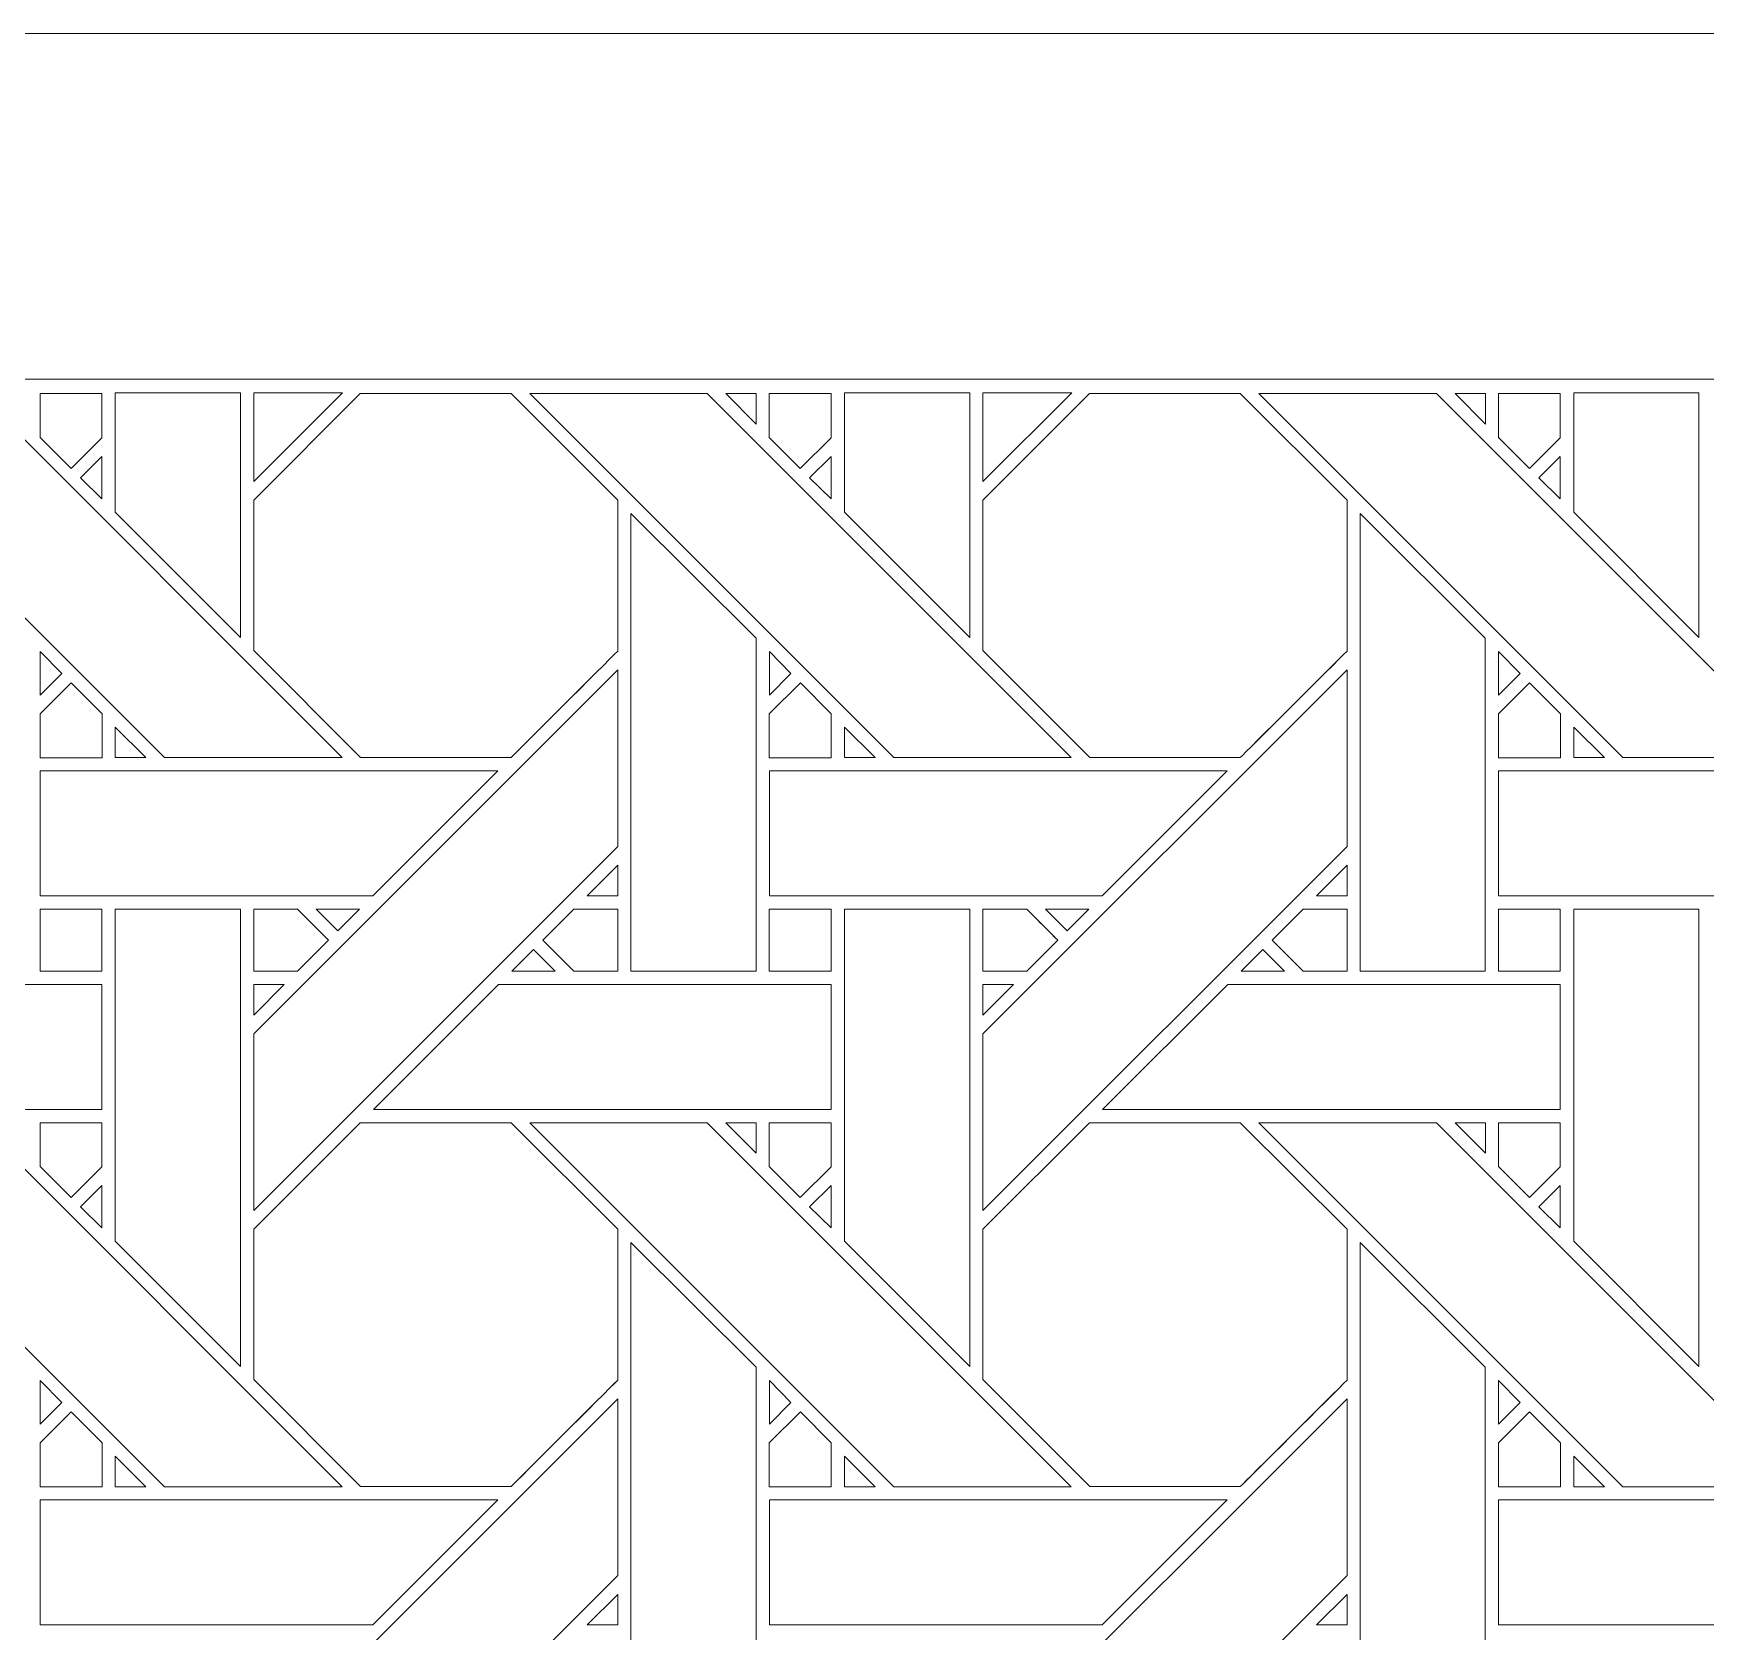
# Model space of a CAD drawing. Header units: inches. Extents: x 3.4 to 21.4, y 4.6 to 13.6.
# Drawn here: x 9.962 to 12.137, y 11.515 to 13.595 of the extents above; entities that cross this region are included whole.
import ezdxf

# ---------------------------------------------------------------- set-up
doc = ezdxf.new("R2010")
doc.units = ezdxf.units.IN
doc.header["$MEASUREMENT"] = 0
doc.layers.add('Design', color=7, linetype='Continuous', lineweight=0)

msp = doc.modelspace()

# ---------------------------------------------------------------- linework, layer by layer
at = {"layer": 'Design'}
for points, knots in [([(3.3829, 13.5948), (3.3829, 13.5948), (3.3829, 4.5948), (3.3829, 4.5948), (3.3829, 4.5948), (21.3829, 4.5948), (21.3829, 4.5948), (21.3829, 4.5948), (21.3829, 13.5948), (21.3829, 13.5948), (21.3829, 13.5948), (3.3829, 13.5948), (3.3829, 13.5948)], [0, 0, 0, 0, 1, 1, 1, 2, 2, 2, 3, 3, 3, 4, 4, 4, 4]), ([(3.8379, 13.1448), (3.8379, 13.1448), (3.8379, 5.0448), (3.8379, 5.0448), (3.8379, 5.0448), (20.9329, 5.0448), (20.9329, 5.0448), (20.9329, 5.0448), (20.9329, 13.1448), (20.9329, 13.1448), (20.9329, 13.1448), (3.8379, 13.1448), (3.8379, 13.1448)], [0, 0, 0, 0, 1, 1, 1, 2, 2, 2, 3, 3, 3, 4, 4, 4, 4]), ([(10.3636, 12.6523), (10.3636, 12.6523), (10.1326, 12.6523), (10.1326, 12.6523), (10.1326, 12.6523), (9.659, 13.126), (9.659, 13.126), (9.659, 13.126), (9.89, 13.126), (9.89, 13.126), (9.89, 13.126), (10.3636, 12.6523), (10.3636, 12.6523)], [0, 0, 0, 0, 1, 1, 1, 2, 2, 2, 3, 3, 3, 4, 4, 4, 4]), ([(10.0509, 13.0684), (10.0509, 13.0684), (10.011, 13.0285), (10.011, 13.0285), (10.011, 13.0285), (9.9707, 13.0688), (9.9707, 13.0688), (9.9707, 13.0688), (9.9707, 13.126), (9.9707, 13.126), (9.9707, 13.126), (10.0509, 13.126), (10.0509, 13.126), (10.0509, 13.126), (10.0509, 13.0684), (10.0509, 13.0684)], [0, 0, 0, 0, 1, 1, 1, 2, 2, 2, 3, 3, 3, 4, 4, 4, 5, 5, 5, 5]), ([(10.0509, 13.0684), (10.0509, 13.0684), (10.011, 13.0285), (10.011, 13.0285), (10.011, 13.0285), (9.9707, 13.0688), (9.9707, 13.0688), (9.9707, 13.0688), (9.9707, 13.126), (9.9707, 13.126), (9.9707, 13.126), (10.0509, 13.126), (10.0509, 13.126), (10.0509, 13.126), (10.0509, 13.0684), (10.0509, 13.0684)], [0, 0, 0, 0, 1, 1, 1, 2, 2, 2, 3, 3, 3, 4, 4, 4, 5, 5, 5, 5]), ([(10.2314, 12.8087), (10.2314, 12.8087), (10.0685, 12.9717), (10.0685, 12.9717), (10.0685, 12.9717), (10.0685, 13.1272), (10.0685, 13.1272), (10.0685, 13.1272), (10.2314, 13.1272), (10.2314, 13.1272), (10.2314, 13.1272), (10.2314, 12.8087), (10.2314, 12.8087)], [0, 0, 0, 0, 1, 1, 1, 2, 2, 2, 3, 3, 3, 4, 4, 4, 4]), ([(10.3641, 13.1272), (10.3641, 13.1272), (10.2486, 13.0117), (10.2486, 13.0117), (10.2486, 13.0117), (10.2486, 13.1272), (10.2486, 13.1272), (10.2486, 13.1272), (10.3641, 13.1272), (10.3641, 13.1272)], [0, 0, 0, 0, 1, 1, 1, 2, 2, 2, 3, 3, 3, 3]), ([(10.7222, 12.7911), (10.7044, 12.7731), (10.5925, 12.6614), (10.5835, 12.6524), (10.5835, 12.6524), (10.3878, 12.6524), (10.3878, 12.6524), (10.3878, 12.6524), (10.2486, 12.7916), (10.2486, 12.7916), (10.2486, 12.7916), (10.2486, 12.9873), (10.2486, 12.9873), (10.2486, 12.9873), (10.3873, 13.126), (10.3873, 13.126), (10.3873, 13.126), (10.5835, 13.126), (10.5835, 13.126), (10.5835, 13.126), (10.7222, 12.9873), (10.7222, 12.9873), (10.7222, 12.9873), (10.7222, 12.7911), (10.7222, 12.7911)], [0, 0, 0, 0, 1, 1, 1, 2, 2, 2, 3, 3, 3, 4, 4, 4, 5, 5, 5, 6, 6, 6, 7, 7, 7, 8, 8, 8, 8]), ([(10.7222, 12.9873), (10.7222, 12.9873), (10.7222, 12.7911), (10.7222, 12.7911), (10.7043, 12.7731), (10.5924, 12.6613), (10.5835, 12.6524), (10.5835, 12.6524), (10.3878, 12.6524), (10.3878, 12.6524), (10.3878, 12.6524), (10.2486, 12.7916), (10.2486, 12.7916), (10.2486, 12.7916), (10.2486, 12.9873), (10.2486, 12.9873), (10.2486, 12.9873), (10.3873, 13.126), (10.3873, 13.126), (10.3873, 13.126), (10.5835, 13.126), (10.5835, 13.126), (10.5835, 13.126), (10.7222, 12.9873), (10.7222, 12.9873)], [0, 0, 0, 0, 1, 1, 1, 2, 2, 2, 3, 3, 3, 4, 4, 4, 5, 5, 5, 6, 6, 6, 7, 7, 7, 8, 8, 8, 8]), ([(11.3123, 12.6523), (11.3123, 12.6523), (11.0813, 12.6523), (11.0813, 12.6523), (11.0813, 12.6523), (10.6077, 13.126), (10.6077, 13.126), (10.6077, 13.126), (10.8387, 13.126), (10.8387, 13.126), (10.8387, 13.126), (11.3123, 12.6523), (11.3123, 12.6523)], [0, 0, 0, 0, 1, 1, 1, 2, 2, 2, 3, 3, 3, 4, 4, 4, 4]), ([(10.8628, 13.126), (10.8628, 13.126), (10.9022, 13.126), (10.9022, 13.126), (10.9022, 13.126), (10.9022, 13.0862), (10.9022, 13.0862), (10.9022, 13.0862), (10.8628, 13.126), (10.8628, 13.126)], [0, 0, 0, 0, 1, 1, 1, 2, 2, 2, 3, 3, 3, 3]), ([(10.9997, 13.0684), (10.9997, 13.0684), (10.9597, 13.0285), (10.9597, 13.0285), (10.9597, 13.0285), (10.9194, 13.0688), (10.9194, 13.0688), (10.9194, 13.0688), (10.9194, 13.126), (10.9194, 13.126), (10.9194, 13.126), (10.9997, 13.126), (10.9997, 13.126), (10.9997, 13.126), (10.9997, 13.0684), (10.9997, 13.0684)], [0, 0, 0, 0, 1, 1, 1, 2, 2, 2, 3, 3, 3, 4, 4, 4, 5, 5, 5, 5]), ([(10.9997, 13.0684), (10.9997, 13.0684), (10.9597, 13.0285), (10.9597, 13.0285), (10.9597, 13.0285), (10.9194, 13.0688), (10.9194, 13.0688), (10.9194, 13.0688), (10.9194, 13.126), (10.9194, 13.126), (10.9194, 13.126), (10.9997, 13.126), (10.9997, 13.126), (10.9997, 13.126), (10.9997, 13.0684), (10.9997, 13.0684)], [0, 0, 0, 0, 1, 1, 1, 2, 2, 2, 3, 3, 3, 4, 4, 4, 5, 5, 5, 5]), ([(11.1802, 12.8087), (11.1802, 12.8087), (11.0173, 12.9717), (11.0173, 12.9717), (11.0173, 12.9717), (11.0173, 13.1272), (11.0173, 13.1272), (11.0173, 13.1272), (11.1802, 13.1272), (11.1802, 13.1272), (11.1802, 13.1272), (11.1802, 12.8087), (11.1802, 12.8087)], [0, 0, 0, 0, 1, 1, 1, 2, 2, 2, 3, 3, 3, 4, 4, 4, 4]), ([(11.3128, 13.1272), (11.3128, 13.1272), (11.1973, 13.0117), (11.1973, 13.0117), (11.1973, 13.0117), (11.1973, 13.1272), (11.1973, 13.1272), (11.1973, 13.1272), (11.3128, 13.1272), (11.3128, 13.1272)], [0, 0, 0, 0, 1, 1, 1, 2, 2, 2, 3, 3, 3, 3]), ([(11.671, 12.7911), (11.6532, 12.7731), (11.5412, 12.6614), (11.5322, 12.6524), (11.5322, 12.6524), (11.3365, 12.6524), (11.3365, 12.6524), (11.3365, 12.6524), (11.1973, 12.7916), (11.1973, 12.7916), (11.1973, 12.7916), (11.1973, 12.9873), (11.1973, 12.9873), (11.1973, 12.9873), (11.336, 13.126), (11.336, 13.126), (11.336, 13.126), (11.5322, 13.126), (11.5322, 13.126), (11.5322, 13.126), (11.671, 12.9873), (11.671, 12.9873), (11.671, 12.9873), (11.671, 12.7911), (11.671, 12.7911)], [0, 0, 0, 0, 1, 1, 1, 2, 2, 2, 3, 3, 3, 4, 4, 4, 5, 5, 5, 6, 6, 6, 7, 7, 7, 8, 8, 8, 8]), ([(11.671, 12.9873), (11.671, 12.9873), (11.671, 12.7911), (11.671, 12.7911), (11.653, 12.773), (11.5411, 12.6613), (11.5322, 12.6524), (11.5322, 12.6524), (11.3365, 12.6524), (11.3365, 12.6524), (11.3365, 12.6524), (11.1973, 12.7916), (11.1973, 12.7916), (11.1973, 12.7916), (11.1973, 12.9873), (11.1973, 12.9873), (11.1973, 12.9873), (11.336, 13.126), (11.336, 13.126), (11.336, 13.126), (11.5322, 13.126), (11.5322, 13.126), (11.5322, 13.126), (11.671, 12.9873), (11.671, 12.9873)], [0, 0, 0, 0, 1, 1, 1, 2, 2, 2, 3, 3, 3, 4, 4, 4, 5, 5, 5, 6, 6, 6, 7, 7, 7, 8, 8, 8, 8]), ([(12.2611, 12.6523), (12.2611, 12.6523), (12.03, 12.6523), (12.03, 12.6523), (12.03, 12.6523), (11.5565, 13.126), (11.5565, 13.126), (11.5565, 13.126), (11.7874, 13.126), (11.7874, 13.126), (11.7874, 13.126), (12.2611, 12.6523), (12.2611, 12.6523)], [0, 0, 0, 0, 1, 1, 1, 2, 2, 2, 3, 3, 3, 4, 4, 4, 4]), ([(11.8115, 13.126), (11.8115, 13.126), (11.851, 13.126), (11.851, 13.126), (11.851, 13.126), (11.851, 13.0862), (11.851, 13.0862), (11.851, 13.0862), (11.8115, 13.126), (11.8115, 13.126)], [0, 0, 0, 0, 1, 1, 1, 2, 2, 2, 3, 3, 3, 3]), ([(11.9484, 13.0684), (11.9484, 13.0684), (11.9085, 13.0285), (11.9085, 13.0285), (11.9085, 13.0285), (11.8682, 13.0688), (11.8682, 13.0688), (11.8682, 13.0688), (11.8682, 13.126), (11.8682, 13.126), (11.8682, 13.126), (11.9484, 13.126), (11.9484, 13.126), (11.9484, 13.126), (11.9484, 13.0684), (11.9484, 13.0684)], [0, 0, 0, 0, 1, 1, 1, 2, 2, 2, 3, 3, 3, 4, 4, 4, 5, 5, 5, 5]), ([(11.9484, 13.0684), (11.9484, 13.0684), (11.9085, 13.0285), (11.9085, 13.0285), (11.9085, 13.0285), (11.8682, 13.0688), (11.8682, 13.0688), (11.8682, 13.0688), (11.8682, 13.126), (11.8682, 13.126), (11.8682, 13.126), (11.9484, 13.126), (11.9484, 13.126), (11.9484, 13.126), (11.9484, 13.0684), (11.9484, 13.0684)], [0, 0, 0, 0, 1, 1, 1, 2, 2, 2, 3, 3, 3, 4, 4, 4, 5, 5, 5, 5]), ([(12.1289, 12.8087), (12.1289, 12.8087), (11.966, 12.9717), (11.966, 12.9717), (11.966, 12.9717), (11.966, 13.1272), (11.966, 13.1272), (11.966, 13.1272), (12.1289, 13.1272), (12.1289, 13.1272), (12.1289, 13.1272), (12.1289, 12.8087), (12.1289, 12.8087)], [0, 0, 0, 0, 1, 1, 1, 2, 2, 2, 3, 3, 3, 4, 4, 4, 4]), ([(10.051, 13.0442), (10.051, 13.0442), (10.051, 12.989), (10.051, 12.989), (10.051, 12.989), (10.0232, 13.0164), (10.0232, 13.0164), (10.0232, 13.0164), (10.051, 13.0442), (10.051, 13.0442)], [0, 0, 0, 0, 1, 1, 1, 2, 2, 2, 3, 3, 3, 3]), ([(10.9997, 13.0442), (10.9997, 13.0442), (10.9997, 12.989), (10.9997, 12.989), (10.9997, 12.989), (10.9719, 13.0164), (10.9719, 13.0164), (10.9719, 13.0164), (10.9997, 13.0442), (10.9997, 13.0442)], [0, 0, 0, 0, 1, 1, 1, 2, 2, 2, 3, 3, 3, 3]), ([(11.9484, 13.0442), (11.9484, 13.0442), (11.9484, 12.989), (11.9484, 12.989), (11.9484, 12.989), (11.9207, 13.0164), (11.9207, 13.0164), (11.9207, 13.0164), (11.9484, 13.0442), (11.9484, 13.0442)], [0, 0, 0, 0, 1, 1, 1, 2, 2, 2, 3, 3, 3, 3]), ([(10.7394, 12.3743), (10.7394, 12.3743), (10.7394, 12.9702), (10.7394, 12.9702), (10.7394, 12.9702), (10.9022, 12.808), (10.9022, 12.808), (10.9022, 12.808), (10.9022, 12.3743), (10.9022, 12.3743), (10.9022, 12.3743), (10.7394, 12.3743), (10.7394, 12.3743)], [0, 0, 0, 0, 1, 1, 1, 2, 2, 2, 3, 3, 3, 4, 4, 4, 4]), ([(11.6881, 12.3743), (11.6881, 12.3743), (11.6881, 12.9702), (11.6881, 12.9702), (11.6881, 12.9702), (11.8509, 12.808), (11.8509, 12.808), (11.8509, 12.808), (11.8509, 12.3743), (11.8509, 12.3743), (11.8509, 12.3743), (11.6881, 12.3743), (11.6881, 12.3743)], [0, 0, 0, 0, 1, 1, 1, 2, 2, 2, 3, 3, 3, 4, 4, 4, 4]), ([(9.9707, 12.7338), (9.9707, 12.7338), (9.9707, 12.7905), (9.9707, 12.7905), (9.9707, 12.7905), (9.9989, 12.762), (9.9989, 12.762), (9.9989, 12.762), (9.9707, 12.7338), (9.9707, 12.7338)], [0, 0, 0, 0, 1, 1, 1, 2, 2, 2, 3, 3, 3, 3]), ([(10.9195, 12.7338), (10.9195, 12.7338), (10.9195, 12.7905), (10.9195, 12.7905), (10.9195, 12.7905), (10.9476, 12.762), (10.9476, 12.762), (10.9476, 12.762), (10.9195, 12.7338), (10.9195, 12.7338)], [0, 0, 0, 0, 1, 1, 1, 2, 2, 2, 3, 3, 3, 3]), ([(11.8682, 12.7338), (11.8682, 12.7338), (11.8682, 12.7905), (11.8682, 12.7905), (11.8682, 12.7905), (11.8964, 12.762), (11.8964, 12.762), (11.8964, 12.762), (11.8682, 12.7338), (11.8682, 12.7338)], [0, 0, 0, 0, 1, 1, 1, 2, 2, 2, 3, 3, 3, 3]), ([(9.9707, 12.6522), (9.9707, 12.6522), (9.9707, 12.7094), (9.9707, 12.7094), (9.9707, 12.7094), (10.011, 12.7498), (10.011, 12.7498), (10.011, 12.7498), (10.0514, 12.7094), (10.0514, 12.7094), (10.0514, 12.7094), (10.0514, 12.6522), (10.0514, 12.6522), (10.0514, 12.6522), (9.9707, 12.6522), (9.9707, 12.6522)], [0, 0, 0, 0, 1, 1, 1, 2, 2, 2, 3, 3, 3, 4, 4, 4, 5, 5, 5, 5]), ([(10.011, 12.7498), (10.011, 12.7498), (10.0514, 12.7094), (10.0514, 12.7094), (10.0514, 12.7094), (10.0514, 12.6522), (10.0514, 12.6522), (10.0514, 12.6522), (9.9707, 12.6522), (9.9707, 12.6522), (9.9707, 12.6522), (9.9707, 12.7094), (9.9707, 12.7094), (9.9707, 12.7094), (10.011, 12.7498), (10.011, 12.7498)], [0, 0, 0, 0, 1, 1, 1, 2, 2, 2, 3, 3, 3, 4, 4, 4, 5, 5, 5, 5]), ([(10.7222, 12.5366), (10.7222, 12.5366), (10.2486, 12.0629), (10.2486, 12.0629), (10.2486, 12.0629), (10.2486, 12.293), (10.2486, 12.293), (10.2486, 12.293), (10.7222, 12.7666), (10.7222, 12.7666), (10.7222, 12.7666), (10.7222, 12.5366), (10.7222, 12.5366)], [0, 0, 0, 0, 1, 1, 1, 2, 2, 2, 3, 3, 3, 4, 4, 4, 4]), ([(10.9194, 12.6522), (10.9194, 12.6522), (10.9194, 12.7094), (10.9194, 12.7094), (10.9194, 12.7094), (10.9598, 12.7498), (10.9598, 12.7498), (10.9598, 12.7498), (11.0001, 12.7094), (11.0001, 12.7094), (11.0001, 12.7094), (11.0001, 12.6522), (11.0001, 12.6522), (11.0001, 12.6522), (10.9194, 12.6522), (10.9194, 12.6522)], [0, 0, 0, 0, 1, 1, 1, 2, 2, 2, 3, 3, 3, 4, 4, 4, 5, 5, 5, 5]), ([(10.9598, 12.7498), (10.9598, 12.7498), (11.0001, 12.7094), (11.0001, 12.7094), (11.0001, 12.7094), (11.0001, 12.6522), (11.0001, 12.6522), (11.0001, 12.6522), (10.9194, 12.6522), (10.9194, 12.6522), (10.9194, 12.6522), (10.9194, 12.7094), (10.9194, 12.7094), (10.9194, 12.7094), (10.9598, 12.7498), (10.9598, 12.7498)], [0, 0, 0, 0, 1, 1, 1, 2, 2, 2, 3, 3, 3, 4, 4, 4, 5, 5, 5, 5]), ([(11.671, 12.5366), (11.671, 12.5366), (11.1973, 12.0629), (11.1973, 12.0629), (11.1973, 12.0629), (11.1973, 12.293), (11.1973, 12.293), (11.1973, 12.293), (11.671, 12.7666), (11.671, 12.7666), (11.671, 12.7666), (11.671, 12.5366), (11.671, 12.5366)], [0, 0, 0, 0, 1, 1, 1, 2, 2, 2, 3, 3, 3, 4, 4, 4, 4]), ([(11.8682, 12.6522), (11.8682, 12.6522), (11.8682, 12.7094), (11.8682, 12.7094), (11.8682, 12.7094), (11.9085, 12.7498), (11.9085, 12.7498), (11.9085, 12.7498), (11.9488, 12.7094), (11.9488, 12.7094), (11.9488, 12.7094), (11.9488, 12.6522), (11.9488, 12.6522), (11.9488, 12.6522), (11.8682, 12.6522), (11.8682, 12.6522)], [0, 0, 0, 0, 1, 1, 1, 2, 2, 2, 3, 3, 3, 4, 4, 4, 5, 5, 5, 5]), ([(11.9085, 12.7498), (11.9085, 12.7498), (11.9488, 12.7094), (11.9488, 12.7094), (11.9488, 12.7094), (11.9488, 12.6522), (11.9488, 12.6522), (11.9488, 12.6522), (11.8682, 12.6522), (11.8682, 12.6522), (11.8682, 12.6522), (11.8682, 12.7094), (11.8682, 12.7094), (11.8682, 12.7094), (11.9085, 12.7498), (11.9085, 12.7498)], [0, 0, 0, 0, 1, 1, 1, 2, 2, 2, 3, 3, 3, 4, 4, 4, 5, 5, 5, 5]), ([(10.0686, 12.6523), (10.0686, 12.6523), (10.0686, 12.6921), (10.0686, 12.6921), (10.0686, 12.6921), (10.1084, 12.6523), (10.1084, 12.6523), (10.1084, 12.6523), (10.0686, 12.6523), (10.0686, 12.6523)], [0, 0, 0, 0, 1, 1, 1, 2, 2, 2, 3, 3, 3, 3]), ([(11.0174, 12.6523), (11.0174, 12.6523), (11.0174, 12.6921), (11.0174, 12.6921), (11.0174, 12.6921), (11.0571, 12.6523), (11.0571, 12.6523), (11.0571, 12.6523), (11.0174, 12.6523), (11.0174, 12.6523)], [0, 0, 0, 0, 1, 1, 1, 2, 2, 2, 3, 3, 3, 3]), ([(11.9661, 12.6523), (11.9661, 12.6523), (11.9661, 12.6921), (11.9661, 12.6921), (11.9661, 12.6921), (12.0058, 12.6523), (12.0058, 12.6523), (12.0058, 12.6523), (11.9661, 12.6523), (11.9661, 12.6523)], [0, 0, 0, 0, 1, 1, 1, 2, 2, 2, 3, 3, 3, 3]), ([(10.5664, 12.6351), (10.5664, 12.6351), (10.4037, 12.4724), (10.4037, 12.4724), (10.4037, 12.4724), (9.9707, 12.4724), (9.9707, 12.4724), (9.9707, 12.4724), (9.9707, 12.6351), (9.9707, 12.6351), (9.9707, 12.6351), (10.5664, 12.6351), (10.5664, 12.6351)], [0, 0, 0, 0, 1, 1, 1, 2, 2, 2, 3, 3, 3, 4, 4, 4, 4]), ([(11.5152, 12.6351), (11.5152, 12.6351), (11.3524, 12.4724), (11.3524, 12.4724), (11.3524, 12.4724), (10.9195, 12.4724), (10.9195, 12.4724), (10.9195, 12.4724), (10.9195, 12.6351), (10.9195, 12.6351), (10.9195, 12.6351), (11.5152, 12.6351), (11.5152, 12.6351)], [0, 0, 0, 0, 1, 1, 1, 2, 2, 2, 3, 3, 3, 4, 4, 4, 4]), ([(12.4639, 12.6351), (12.4639, 12.6351), (12.3012, 12.4724), (12.3012, 12.4724), (12.3012, 12.4724), (11.8682, 12.4724), (11.8682, 12.4724), (11.8682, 12.4724), (11.8682, 12.6351), (11.8682, 12.6351), (11.8682, 12.6351), (12.4639, 12.6351), (12.4639, 12.6351)], [0, 0, 0, 0, 1, 1, 1, 2, 2, 2, 3, 3, 3, 4, 4, 4, 4]), ([(10.7223, 12.4724), (10.7223, 12.4724), (10.6825, 12.4724), (10.6825, 12.4724), (10.6825, 12.4724), (10.7223, 12.5122), (10.7223, 12.5122), (10.7223, 12.5122), (10.7223, 12.4724), (10.7223, 12.4724)], [0, 0, 0, 0, 1, 1, 1, 2, 2, 2, 3, 3, 3, 3]), ([(11.671, 12.4724), (11.671, 12.4724), (11.6312, 12.4724), (11.6312, 12.4724), (11.6312, 12.4724), (11.671, 12.5122), (11.671, 12.5122), (11.671, 12.5122), (11.671, 12.4724), (11.671, 12.4724)], [0, 0, 0, 0, 1, 1, 1, 2, 2, 2, 3, 3, 3, 3]), ([(10.0509, 12.3744), (10.0509, 12.3744), (9.9707, 12.3744), (9.9707, 12.3744), (9.9707, 12.3744), (9.9707, 12.4552), (9.9707, 12.4552), (9.9707, 12.4552), (10.0509, 12.4552), (10.0509, 12.4552), (10.0509, 12.4552), (10.0509, 12.3744), (10.0509, 12.3744)], [0, 0, 0, 0, 1, 1, 1, 2, 2, 2, 3, 3, 3, 4, 4, 4, 4]), ([(10.0509, 12.4552), (10.0509, 12.4552), (10.0509, 12.3744), (10.0509, 12.3744), (10.0509, 12.3744), (9.9707, 12.3744), (9.9707, 12.3744), (9.9707, 12.3744), (9.9707, 12.4552), (9.9707, 12.4552), (9.9707, 12.4552), (10.0509, 12.4552), (10.0509, 12.4552)], [0, 0, 0, 0, 1, 1, 1, 2, 2, 2, 3, 3, 3, 4, 4, 4, 4]), ([(10.0685, 12.0229), (10.0685, 12.0229), (10.0685, 12.4551), (10.0685, 12.4551), (10.0685, 12.4551), (10.2314, 12.4551), (10.2314, 12.4551), (10.2314, 12.4551), (10.2314, 11.86), (10.2314, 11.86), (10.2314, 11.86), (10.0685, 12.0229), (10.0685, 12.0229)], [0, 0, 0, 0, 1, 1, 1, 2, 2, 2, 3, 3, 3, 4, 4, 4, 4]), ([(10.3056, 12.4552), (10.3108, 12.4501), (10.3415, 12.4192), (10.346, 12.4148), (10.346, 12.4148), (10.3055, 12.3744), (10.3055, 12.3744), (10.3055, 12.3744), (10.2486, 12.3744), (10.2486, 12.3744), (10.2486, 12.3744), (10.2486, 12.4552), (10.2486, 12.4552), (10.2486, 12.4552), (10.3056, 12.4552), (10.3056, 12.4552)], [0, 0, 0, 0, 1, 1, 1, 2, 2, 2, 3, 3, 3, 4, 4, 4, 5, 5, 5, 5]), ([(10.3301, 12.4307), (10.3301, 12.4307), (10.346, 12.4148), (10.346, 12.4148), (10.346, 12.4148), (10.3055, 12.3744), (10.3055, 12.3744), (10.3055, 12.3744), (10.2486, 12.3744), (10.2486, 12.3744), (10.2486, 12.3744), (10.2486, 12.4552), (10.2486, 12.4552), (10.2486, 12.4552), (10.3056, 12.4552), (10.3056, 12.4552), (10.311, 12.4498), (10.3208, 12.44), (10.3301, 12.4307)], [0, 0, 0, 0, 1, 1, 1, 2, 2, 2, 3, 3, 3, 4, 4, 4, 5, 5, 5, 6, 6, 6, 6]), ([(10.33, 12.4551), (10.33, 12.4551), (10.3865, 12.4551), (10.3865, 12.4551), (10.3865, 12.4551), (10.3582, 12.4269), (10.3582, 12.4269), (10.3582, 12.4269), (10.33, 12.4551), (10.33, 12.4551)], [0, 0, 0, 0, 1, 1, 1, 2, 2, 2, 3, 3, 3, 3]), ([(10.7222, 12.4552), (10.7222, 12.4552), (10.7222, 12.3744), (10.7222, 12.3744), (10.7222, 12.3744), (10.6651, 12.3744), (10.6651, 12.3744), (10.6651, 12.3744), (10.6248, 12.4148), (10.6248, 12.4148), (10.6248, 12.4148), (10.6652, 12.4552), (10.6652, 12.4552), (10.6652, 12.4552), (10.7222, 12.4552), (10.7222, 12.4552)], [0, 0, 0, 0, 1, 1, 1, 2, 2, 2, 3, 3, 3, 4, 4, 4, 5, 5, 5, 5]), ([(10.6248, 12.4148), (10.6248, 12.4148), (10.6652, 12.4552), (10.6652, 12.4552), (10.6652, 12.4552), (10.7222, 12.4552), (10.7222, 12.4552), (10.7222, 12.4552), (10.7222, 12.3744), (10.7222, 12.3744), (10.7222, 12.3744), (10.6651, 12.3744), (10.6651, 12.3744), (10.6651, 12.3744), (10.6248, 12.4148), (10.6248, 12.4148)], [0, 0, 0, 0, 1, 1, 1, 2, 2, 2, 3, 3, 3, 4, 4, 4, 5, 5, 5, 5]), ([(10.9997, 12.3744), (10.9997, 12.3744), (10.9194, 12.3744), (10.9194, 12.3744), (10.9194, 12.3744), (10.9194, 12.4552), (10.9194, 12.4552), (10.9194, 12.4552), (10.9997, 12.4552), (10.9997, 12.4552), (10.9997, 12.4552), (10.9997, 12.3744), (10.9997, 12.3744)], [0, 0, 0, 0, 1, 1, 1, 2, 2, 2, 3, 3, 3, 4, 4, 4, 4]), ([(10.9997, 12.4552), (10.9997, 12.4552), (10.9997, 12.3744), (10.9997, 12.3744), (10.9997, 12.3744), (10.9194, 12.3744), (10.9194, 12.3744), (10.9194, 12.3744), (10.9194, 12.4552), (10.9194, 12.4552), (10.9194, 12.4552), (10.9997, 12.4552), (10.9997, 12.4552)], [0, 0, 0, 0, 1, 1, 1, 2, 2, 2, 3, 3, 3, 4, 4, 4, 4]), ([(11.0173, 12.0229), (11.0173, 12.0229), (11.0173, 12.4551), (11.0173, 12.4551), (11.0173, 12.4551), (11.1802, 12.4551), (11.1802, 12.4551), (11.1802, 12.4551), (11.1802, 11.86), (11.1802, 11.86), (11.1802, 11.86), (11.0173, 12.0229), (11.0173, 12.0229)], [0, 0, 0, 0, 1, 1, 1, 2, 2, 2, 3, 3, 3, 4, 4, 4, 4]), ([(11.2544, 12.4552), (11.2595, 12.4501), (11.2903, 12.4192), (11.2947, 12.4148), (11.2947, 12.4148), (11.2543, 12.3744), (11.2543, 12.3744), (11.2543, 12.3744), (11.1973, 12.3744), (11.1973, 12.3744), (11.1973, 12.3744), (11.1973, 12.4552), (11.1973, 12.4552), (11.1973, 12.4552), (11.2544, 12.4552), (11.2544, 12.4552)], [0, 0, 0, 0, 1, 1, 1, 2, 2, 2, 3, 3, 3, 4, 4, 4, 5, 5, 5, 5]), ([(11.2947, 12.4148), (11.2947, 12.4148), (11.2543, 12.3744), (11.2543, 12.3744), (11.2543, 12.3744), (11.1973, 12.3744), (11.1973, 12.3744), (11.1973, 12.3744), (11.1973, 12.4552), (11.1973, 12.4552), (11.1973, 12.4552), (11.2544, 12.4552), (11.2544, 12.4552), (11.2596, 12.45), (11.2904, 12.4191), (11.2947, 12.4148)], [0, 0, 0, 0, 1, 1, 1, 2, 2, 2, 3, 3, 3, 4, 4, 4, 5, 5, 5, 5]), ([(11.2787, 12.4551), (11.2787, 12.4551), (11.3352, 12.4551), (11.3352, 12.4551), (11.3352, 12.4551), (11.3069, 12.4269), (11.3069, 12.4269), (11.3069, 12.4269), (11.2787, 12.4551), (11.2787, 12.4551)], [0, 0, 0, 0, 1, 1, 1, 2, 2, 2, 3, 3, 3, 3]), ([(11.671, 12.4552), (11.671, 12.4552), (11.671, 12.3744), (11.671, 12.3744), (11.671, 12.3744), (11.6139, 12.3744), (11.6139, 12.3744), (11.6139, 12.3744), (11.5735, 12.4148), (11.5735, 12.4148), (11.5735, 12.4148), (11.6139, 12.4552), (11.6139, 12.4552), (11.6139, 12.4552), (11.671, 12.4552), (11.671, 12.4552)], [0, 0, 0, 0, 1, 1, 1, 2, 2, 2, 3, 3, 3, 4, 4, 4, 5, 5, 5, 5]), ([(11.5735, 12.4148), (11.5735, 12.4148), (11.6139, 12.4552), (11.6139, 12.4552), (11.6139, 12.4552), (11.671, 12.4552), (11.671, 12.4552), (11.671, 12.4552), (11.671, 12.3744), (11.671, 12.3744), (11.671, 12.3744), (11.6139, 12.3744), (11.6139, 12.3744), (11.6139, 12.3744), (11.5735, 12.4148), (11.5735, 12.4148)], [0, 0, 0, 0, 1, 1, 1, 2, 2, 2, 3, 3, 3, 4, 4, 4, 5, 5, 5, 5]), ([(11.9484, 12.3744), (11.9484, 12.3744), (11.8682, 12.3744), (11.8682, 12.3744), (11.8682, 12.3744), (11.8682, 12.4552), (11.8682, 12.4552), (11.8682, 12.4552), (11.9484, 12.4552), (11.9484, 12.4552), (11.9484, 12.4552), (11.9484, 12.3744), (11.9484, 12.3744)], [0, 0, 0, 0, 1, 1, 1, 2, 2, 2, 3, 3, 3, 4, 4, 4, 4]), ([(11.9484, 12.4552), (11.9484, 12.4552), (11.9484, 12.3744), (11.9484, 12.3744), (11.9484, 12.3744), (11.8682, 12.3744), (11.8682, 12.3744), (11.8682, 12.3744), (11.8682, 12.4552), (11.8682, 12.4552), (11.8682, 12.4552), (11.9484, 12.4552), (11.9484, 12.4552)], [0, 0, 0, 0, 1, 1, 1, 2, 2, 2, 3, 3, 3, 4, 4, 4, 4]), ([(11.966, 12.0229), (11.966, 12.0229), (11.966, 12.4551), (11.966, 12.4551), (11.966, 12.4551), (12.1289, 12.4551), (12.1289, 12.4551), (12.1289, 12.4551), (12.1289, 11.86), (12.1289, 11.86), (12.1289, 11.86), (11.966, 12.0229), (11.966, 12.0229)], [0, 0, 0, 0, 1, 1, 1, 2, 2, 2, 3, 3, 3, 4, 4, 4, 4]), ([(10.6409, 12.3743), (10.6409, 12.3743), (10.5844, 12.3743), (10.5844, 12.3743), (10.5844, 12.3743), (10.6127, 12.4026), (10.6127, 12.4026), (10.6127, 12.4026), (10.6409, 12.3743), (10.6409, 12.3743)], [0, 0, 0, 0, 1, 1, 1, 2, 2, 2, 3, 3, 3, 3]), ([(11.5896, 12.3743), (11.5896, 12.3743), (11.5331, 12.3743), (11.5331, 12.3743), (11.5331, 12.3743), (11.5614, 12.4026), (11.5614, 12.4026), (11.5614, 12.4026), (11.5896, 12.3743), (11.5896, 12.3743)], [0, 0, 0, 0, 1, 1, 1, 2, 2, 2, 3, 3, 3, 3]), ([(10.051, 12.3572), (10.051, 12.3572), (10.051, 12.1944), (10.051, 12.1944), (10.051, 12.1944), (9.4557, 12.1944), (9.4557, 12.1944), (9.4557, 12.1944), (9.6185, 12.3572), (9.6185, 12.3572), (9.6185, 12.3572), (10.051, 12.3572), (10.051, 12.3572)], [0, 0, 0, 0, 1, 1, 1, 2, 2, 2, 3, 3, 3, 4, 4, 4, 4]), ([(10.2884, 12.3572), (10.2884, 12.3572), (10.2486, 12.3174), (10.2486, 12.3174), (10.2486, 12.3174), (10.2486, 12.3572), (10.2486, 12.3572), (10.2486, 12.3572), (10.2884, 12.3572), (10.2884, 12.3572)], [0, 0, 0, 0, 1, 1, 1, 2, 2, 2, 3, 3, 3, 3]), ([(10.9997, 12.3572), (10.9997, 12.3572), (10.9997, 12.1944), (10.9997, 12.1944), (10.9997, 12.1944), (10.4044, 12.1944), (10.4044, 12.1944), (10.4044, 12.1944), (10.5673, 12.3572), (10.5673, 12.3572), (10.5673, 12.3572), (10.9997, 12.3572), (10.9997, 12.3572)], [0, 0, 0, 0, 1, 1, 1, 2, 2, 2, 3, 3, 3, 4, 4, 4, 4]), ([(11.2371, 12.3572), (11.2371, 12.3572), (11.1973, 12.3174), (11.1973, 12.3174), (11.1973, 12.3174), (11.1973, 12.3572), (11.1973, 12.3572), (11.1973, 12.3572), (11.2371, 12.3572), (11.2371, 12.3572)], [0, 0, 0, 0, 1, 1, 1, 2, 2, 2, 3, 3, 3, 3]), ([(11.9484, 12.3572), (11.9484, 12.3572), (11.9484, 12.1944), (11.9484, 12.1944), (11.9484, 12.1944), (11.3531, 12.1944), (11.3531, 12.1944), (11.3531, 12.1944), (11.516, 12.3572), (11.516, 12.3572), (11.516, 12.3572), (11.9484, 12.3572), (11.9484, 12.3572)], [0, 0, 0, 0, 1, 1, 1, 2, 2, 2, 3, 3, 3, 4, 4, 4, 4]), ([(10.3636, 11.7036), (10.3636, 11.7036), (10.1326, 11.7036), (10.1326, 11.7036), (10.1326, 11.7036), (9.659, 12.1773), (9.659, 12.1773), (9.659, 12.1773), (9.89, 12.1773), (9.89, 12.1773), (9.89, 12.1773), (10.3636, 11.7036), (10.3636, 11.7036)], [0, 0, 0, 0, 1, 1, 1, 2, 2, 2, 3, 3, 3, 4, 4, 4, 4]), ([(10.0509, 12.1773), (10.0509, 12.1773), (10.0509, 12.1197), (10.0509, 12.1197), (10.0509, 12.1197), (10.011, 12.0798), (10.011, 12.0798), (10.011, 12.0798), (9.9707, 12.1201), (9.9707, 12.1201), (9.9707, 12.1201), (9.9707, 12.1773), (9.9707, 12.1773), (9.9707, 12.1773), (10.0509, 12.1773), (10.0509, 12.1773)], [0, 0, 0, 0, 1, 1, 1, 2, 2, 2, 3, 3, 3, 4, 4, 4, 5, 5, 5, 5]), ([(10.0509, 12.1197), (10.0509, 12.1197), (10.011, 12.0798), (10.011, 12.0798), (10.011, 12.0798), (9.9707, 12.1201), (9.9707, 12.1201), (9.9707, 12.1201), (9.9707, 12.1773), (9.9707, 12.1773), (9.9707, 12.1773), (10.0509, 12.1773), (10.0509, 12.1773), (10.0509, 12.1773), (10.0509, 12.1197), (10.0509, 12.1197)], [0, 0, 0, 0, 1, 1, 1, 2, 2, 2, 3, 3, 3, 4, 4, 4, 5, 5, 5, 5]), ([(10.3873, 12.1773), (10.3873, 12.1773), (10.5835, 12.1773), (10.5835, 12.1773), (10.5835, 12.1773), (10.7222, 12.0386), (10.7222, 12.0386), (10.7222, 12.0386), (10.7222, 11.8424), (10.7222, 11.8424), (10.7044, 11.8244), (10.5925, 11.7127), (10.5835, 11.7037), (10.5835, 11.7037), (10.3878, 11.7037), (10.3878, 11.7037), (10.3878, 11.7037), (10.2486, 11.8429), (10.2486, 11.8429), (10.2486, 11.8429), (10.2486, 12.0386), (10.2486, 12.0386), (10.2486, 12.0386), (10.3873, 12.1773), (10.3873, 12.1773)], [0, 0, 0, 0, 1, 1, 1, 2, 2, 2, 3, 3, 3, 4, 4, 4, 5, 5, 5, 6, 6, 6, 7, 7, 7, 8, 8, 8, 8]), ([(10.7222, 12.0386), (10.7222, 12.0386), (10.7222, 11.8424), (10.7222, 11.8424), (10.7045, 11.8245), (10.5926, 11.7127), (10.5835, 11.7037), (10.5835, 11.7037), (10.3878, 11.7037), (10.3878, 11.7037), (10.3878, 11.7037), (10.2486, 11.8429), (10.2486, 11.8429), (10.2486, 11.8429), (10.2486, 12.0386), (10.2486, 12.0386), (10.2486, 12.0386), (10.3873, 12.1773), (10.3873, 12.1773), (10.3873, 12.1773), (10.5835, 12.1773), (10.5835, 12.1773), (10.5835, 12.1773), (10.7222, 12.0386), (10.7222, 12.0386)], [0, 0, 0, 0, 1, 1, 1, 2, 2, 2, 3, 3, 3, 4, 4, 4, 5, 5, 5, 6, 6, 6, 7, 7, 7, 8, 8, 8, 8]), ([(11.3123, 11.7036), (11.3123, 11.7036), (11.0813, 11.7036), (11.0813, 11.7036), (11.0813, 11.7036), (10.6077, 12.1773), (10.6077, 12.1773), (10.6077, 12.1773), (10.8387, 12.1773), (10.8387, 12.1773), (10.8387, 12.1773), (11.3123, 11.7036), (11.3123, 11.7036)], [0, 0, 0, 0, 1, 1, 1, 2, 2, 2, 3, 3, 3, 4, 4, 4, 4]), ([(10.8628, 12.1773), (10.8628, 12.1773), (10.9022, 12.1773), (10.9022, 12.1773), (10.9022, 12.1773), (10.9022, 12.1374), (10.9022, 12.1374), (10.9022, 12.1374), (10.8628, 12.1773), (10.8628, 12.1773)], [0, 0, 0, 0, 1, 1, 1, 2, 2, 2, 3, 3, 3, 3]), ([(10.9997, 12.1773), (10.9997, 12.1773), (10.9997, 12.1197), (10.9997, 12.1197), (10.9997, 12.1197), (10.9597, 12.0798), (10.9597, 12.0798), (10.9597, 12.0798), (10.9194, 12.1201), (10.9194, 12.1201), (10.9194, 12.1201), (10.9194, 12.1773), (10.9194, 12.1773), (10.9194, 12.1773), (10.9997, 12.1773), (10.9997, 12.1773)], [0, 0, 0, 0, 1, 1, 1, 2, 2, 2, 3, 3, 3, 4, 4, 4, 5, 5, 5, 5]), ([(10.9997, 12.1197), (10.9997, 12.1197), (10.9597, 12.0798), (10.9597, 12.0798), (10.9597, 12.0798), (10.9194, 12.1201), (10.9194, 12.1201), (10.9194, 12.1201), (10.9194, 12.1773), (10.9194, 12.1773), (10.9194, 12.1773), (10.9997, 12.1773), (10.9997, 12.1773), (10.9997, 12.1773), (10.9997, 12.1197), (10.9997, 12.1197)], [0, 0, 0, 0, 1, 1, 1, 2, 2, 2, 3, 3, 3, 4, 4, 4, 5, 5, 5, 5]), ([(11.336, 12.1773), (11.336, 12.1773), (11.5322, 12.1773), (11.5322, 12.1773), (11.5322, 12.1773), (11.671, 12.0386), (11.671, 12.0386), (11.671, 12.0386), (11.671, 11.8423), (11.671, 11.8423), (11.6532, 11.8244), (11.5412, 11.7127), (11.5322, 11.7037), (11.5322, 11.7037), (11.3365, 11.7037), (11.3365, 11.7037), (11.3365, 11.7037), (11.1973, 11.8429), (11.1973, 11.8429), (11.1973, 11.8429), (11.1973, 12.0386), (11.1973, 12.0386), (11.1973, 12.0386), (11.336, 12.1773), (11.336, 12.1773)], [0, 0, 0, 0, 1, 1, 1, 2, 2, 2, 3, 3, 3, 4, 4, 4, 5, 5, 5, 6, 6, 6, 7, 7, 7, 8, 8, 8, 8]), ([(11.671, 12.0386), (11.671, 12.0386), (11.671, 11.8423), (11.671, 11.8423), (11.6528, 11.8241), (11.541, 11.7124), (11.5322, 11.7037), (11.5322, 11.7037), (11.3365, 11.7037), (11.3365, 11.7037), (11.3365, 11.7037), (11.1973, 11.8429), (11.1973, 11.8429), (11.1973, 11.8429), (11.1973, 12.0386), (11.1973, 12.0386), (11.1973, 12.0386), (11.336, 12.1773), (11.336, 12.1773), (11.336, 12.1773), (11.5322, 12.1773), (11.5322, 12.1773), (11.5322, 12.1773), (11.671, 12.0386), (11.671, 12.0386)], [0, 0, 0, 0, 1, 1, 1, 2, 2, 2, 3, 3, 3, 4, 4, 4, 5, 5, 5, 6, 6, 6, 7, 7, 7, 8, 8, 8, 8]), ([(12.2611, 11.7036), (12.2611, 11.7036), (12.03, 11.7036), (12.03, 11.7036), (12.03, 11.7036), (11.5565, 12.1773), (11.5565, 12.1773), (11.5565, 12.1773), (11.7874, 12.1773), (11.7874, 12.1773), (11.7874, 12.1773), (12.2611, 11.7036), (12.2611, 11.7036)], [0, 0, 0, 0, 1, 1, 1, 2, 2, 2, 3, 3, 3, 4, 4, 4, 4]), ([(11.8115, 12.1773), (11.8115, 12.1773), (11.851, 12.1773), (11.851, 12.1773), (11.851, 12.1773), (11.851, 12.1374), (11.851, 12.1374), (11.851, 12.1374), (11.8115, 12.1773), (11.8115, 12.1773)], [0, 0, 0, 0, 1, 1, 1, 2, 2, 2, 3, 3, 3, 3]), ([(11.9484, 12.1773), (11.9484, 12.1773), (11.9484, 12.1197), (11.9484, 12.1197), (11.9484, 12.1197), (11.9085, 12.0798), (11.9085, 12.0798), (11.9085, 12.0798), (11.8682, 12.1201), (11.8682, 12.1201), (11.8682, 12.1201), (11.8682, 12.1773), (11.8682, 12.1773), (11.8682, 12.1773), (11.9484, 12.1773), (11.9484, 12.1773)], [0, 0, 0, 0, 1, 1, 1, 2, 2, 2, 3, 3, 3, 4, 4, 4, 5, 5, 5, 5]), ([(11.9484, 12.1197), (11.9484, 12.1197), (11.9085, 12.0798), (11.9085, 12.0798), (11.9085, 12.0798), (11.8682, 12.1201), (11.8682, 12.1201), (11.8682, 12.1201), (11.8682, 12.1773), (11.8682, 12.1773), (11.8682, 12.1773), (11.9484, 12.1773), (11.9484, 12.1773), (11.9484, 12.1773), (11.9484, 12.1197), (11.9484, 12.1197)], [0, 0, 0, 0, 1, 1, 1, 2, 2, 2, 3, 3, 3, 4, 4, 4, 5, 5, 5, 5]), ([(10.051, 12.0954), (10.051, 12.0954), (10.051, 12.0403), (10.051, 12.0403), (10.051, 12.0403), (10.0232, 12.0676), (10.0232, 12.0676), (10.0232, 12.0676), (10.051, 12.0954), (10.051, 12.0954)], [0, 0, 0, 0, 1, 1, 1, 2, 2, 2, 3, 3, 3, 3]), ([(10.9997, 12.0954), (10.9997, 12.0954), (10.9997, 12.0403), (10.9997, 12.0403), (10.9997, 12.0403), (10.9719, 12.0676), (10.9719, 12.0676), (10.9719, 12.0676), (10.9997, 12.0954), (10.9997, 12.0954)], [0, 0, 0, 0, 1, 1, 1, 2, 2, 2, 3, 3, 3, 3]), ([(11.9484, 12.0954), (11.9484, 12.0954), (11.9484, 12.0403), (11.9484, 12.0403), (11.9484, 12.0403), (11.9207, 12.0676), (11.9207, 12.0676), (11.9207, 12.0676), (11.9484, 12.0954), (11.9484, 12.0954)], [0, 0, 0, 0, 1, 1, 1, 2, 2, 2, 3, 3, 3, 3]), ([(10.7394, 11.4256), (10.7394, 11.4256), (10.7394, 12.0214), (10.7394, 12.0214), (10.7394, 12.0214), (10.9022, 11.8593), (10.9022, 11.8593), (10.9022, 11.8593), (10.9022, 11.4256), (10.9022, 11.4256), (10.9022, 11.4256), (10.7394, 11.4256), (10.7394, 11.4256)], [0, 0, 0, 0, 1, 1, 1, 2, 2, 2, 3, 3, 3, 4, 4, 4, 4]), ([(11.6881, 11.4256), (11.6881, 11.4256), (11.6881, 12.0214), (11.6881, 12.0214), (11.6881, 12.0214), (11.8509, 11.8593), (11.8509, 11.8593), (11.8509, 11.8593), (11.8509, 11.4256), (11.8509, 11.4256), (11.8509, 11.4256), (11.6881, 11.4256), (11.6881, 11.4256)], [0, 0, 0, 0, 1, 1, 1, 2, 2, 2, 3, 3, 3, 4, 4, 4, 4]), ([(9.9707, 11.7851), (9.9707, 11.7851), (9.9707, 11.8418), (9.9707, 11.8418), (9.9707, 11.8418), (9.9989, 11.8132), (9.9989, 11.8132), (9.9989, 11.8132), (9.9707, 11.7851), (9.9707, 11.7851)], [0, 0, 0, 0, 1, 1, 1, 2, 2, 2, 3, 3, 3, 3]), ([(10.9195, 11.7851), (10.9195, 11.7851), (10.9195, 11.8418), (10.9195, 11.8418), (10.9195, 11.8418), (10.9476, 11.8132), (10.9476, 11.8132), (10.9476, 11.8132), (10.9195, 11.7851), (10.9195, 11.7851)], [0, 0, 0, 0, 1, 1, 1, 2, 2, 2, 3, 3, 3, 3]), ([(11.8682, 11.7851), (11.8682, 11.7851), (11.8682, 11.8418), (11.8682, 11.8418), (11.8682, 11.8418), (11.8964, 11.8132), (11.8964, 11.8132), (11.8964, 11.8132), (11.8682, 11.7851), (11.8682, 11.7851)], [0, 0, 0, 0, 1, 1, 1, 2, 2, 2, 3, 3, 3, 3]), ([(10.7222, 11.5879), (10.7222, 11.5879), (10.2486, 11.1142), (10.2486, 11.1142), (10.2486, 11.1142), (10.2486, 11.3443), (10.2486, 11.3443), (10.2486, 11.3443), (10.7222, 11.8179), (10.7222, 11.8179), (10.7222, 11.8179), (10.7222, 11.5879), (10.7222, 11.5879)], [0, 0, 0, 0, 1, 1, 1, 2, 2, 2, 3, 3, 3, 4, 4, 4, 4]), ([(11.671, 11.5879), (11.671, 11.5879), (11.1973, 11.1142), (11.1973, 11.1142), (11.1973, 11.1142), (11.1973, 11.3443), (11.1973, 11.3443), (11.1973, 11.3443), (11.671, 11.8179), (11.671, 11.8179), (11.671, 11.8179), (11.671, 11.5879), (11.671, 11.5879)], [0, 0, 0, 0, 1, 1, 1, 2, 2, 2, 3, 3, 3, 4, 4, 4, 4]), ([(9.9707, 11.7034), (9.9707, 11.7034), (9.9707, 11.7607), (9.9707, 11.7607), (9.9707, 11.7607), (10.011, 11.801), (10.011, 11.801), (10.011, 11.801), (10.0514, 11.7607), (10.0514, 11.7607), (10.0514, 11.7607), (10.0514, 11.7034), (10.0514, 11.7034), (10.0514, 11.7034), (9.9707, 11.7034), (9.9707, 11.7034)], [0, 0, 0, 0, 1, 1, 1, 2, 2, 2, 3, 3, 3, 4, 4, 4, 5, 5, 5, 5]), ([(10.011, 11.801), (10.011, 11.801), (10.0514, 11.7607), (10.0514, 11.7607), (10.0514, 11.7607), (10.0514, 11.7034), (10.0514, 11.7034), (10.0514, 11.7034), (9.9707, 11.7034), (9.9707, 11.7034), (9.9707, 11.7034), (9.9707, 11.7607), (9.9707, 11.7607), (9.9707, 11.7607), (10.011, 11.801), (10.011, 11.801)], [0, 0, 0, 0, 1, 1, 1, 2, 2, 2, 3, 3, 3, 4, 4, 4, 5, 5, 5, 5]), ([(10.9194, 11.7034), (10.9194, 11.7034), (10.9194, 11.7607), (10.9194, 11.7607), (10.9194, 11.7607), (10.9598, 11.801), (10.9598, 11.801), (10.9598, 11.801), (11.0001, 11.7607), (11.0001, 11.7607), (11.0001, 11.7607), (11.0001, 11.7034), (11.0001, 11.7034), (11.0001, 11.7034), (10.9194, 11.7034), (10.9194, 11.7034)], [0, 0, 0, 0, 1, 1, 1, 2, 2, 2, 3, 3, 3, 4, 4, 4, 5, 5, 5, 5]), ([(10.9598, 11.801), (10.9598, 11.801), (11.0001, 11.7607), (11.0001, 11.7607), (11.0001, 11.7607), (11.0001, 11.7034), (11.0001, 11.7034), (11.0001, 11.7034), (10.9194, 11.7034), (10.9194, 11.7034), (10.9194, 11.7034), (10.9194, 11.7607), (10.9194, 11.7607), (10.9194, 11.7607), (10.9598, 11.801), (10.9598, 11.801)], [0, 0, 0, 0, 1, 1, 1, 2, 2, 2, 3, 3, 3, 4, 4, 4, 5, 5, 5, 5]), ([(11.8682, 11.7034), (11.8682, 11.7034), (11.8682, 11.7607), (11.8682, 11.7607), (11.8682, 11.7607), (11.9085, 11.801), (11.9085, 11.801), (11.9085, 11.801), (11.9488, 11.7607), (11.9488, 11.7607), (11.9488, 11.7607), (11.9488, 11.7034), (11.9488, 11.7034), (11.9488, 11.7034), (11.8682, 11.7034), (11.8682, 11.7034)], [0, 0, 0, 0, 1, 1, 1, 2, 2, 2, 3, 3, 3, 4, 4, 4, 5, 5, 5, 5]), ([(11.9085, 11.801), (11.9085, 11.801), (11.9488, 11.7607), (11.9488, 11.7607), (11.9488, 11.7607), (11.9488, 11.7034), (11.9488, 11.7034), (11.9488, 11.7034), (11.8682, 11.7034), (11.8682, 11.7034), (11.8682, 11.7034), (11.8682, 11.7607), (11.8682, 11.7607), (11.8682, 11.7607), (11.9085, 11.801), (11.9085, 11.801)], [0, 0, 0, 0, 1, 1, 1, 2, 2, 2, 3, 3, 3, 4, 4, 4, 5, 5, 5, 5]), ([(10.0686, 11.7036), (10.0686, 11.7036), (10.0686, 11.7434), (10.0686, 11.7434), (10.0686, 11.7434), (10.1084, 11.7036), (10.1084, 11.7036), (10.1084, 11.7036), (10.0686, 11.7036), (10.0686, 11.7036)], [0, 0, 0, 0, 1, 1, 1, 2, 2, 2, 3, 3, 3, 3]), ([(11.0174, 11.7036), (11.0174, 11.7036), (11.0174, 11.7434), (11.0174, 11.7434), (11.0174, 11.7434), (11.0571, 11.7036), (11.0571, 11.7036), (11.0571, 11.7036), (11.0174, 11.7036), (11.0174, 11.7036)], [0, 0, 0, 0, 1, 1, 1, 2, 2, 2, 3, 3, 3, 3]), ([(11.9661, 11.7036), (11.9661, 11.7036), (11.9661, 11.7434), (11.9661, 11.7434), (11.9661, 11.7434), (12.0058, 11.7036), (12.0058, 11.7036), (12.0058, 11.7036), (11.9661, 11.7036), (11.9661, 11.7036)], [0, 0, 0, 0, 1, 1, 1, 2, 2, 2, 3, 3, 3, 3]), ([(10.5664, 11.6864), (10.5664, 11.6864), (10.4037, 11.5237), (10.4037, 11.5237), (10.4037, 11.5237), (9.9707, 11.5237), (9.9707, 11.5237), (9.9707, 11.5237), (9.9707, 11.6864), (9.9707, 11.6864), (9.9707, 11.6864), (10.5664, 11.6864), (10.5664, 11.6864)], [0, 0, 0, 0, 1, 1, 1, 2, 2, 2, 3, 3, 3, 4, 4, 4, 4]), ([(11.5152, 11.6864), (11.5152, 11.6864), (11.3524, 11.5237), (11.3524, 11.5237), (11.3524, 11.5237), (10.9195, 11.5237), (10.9195, 11.5237), (10.9195, 11.5237), (10.9195, 11.6864), (10.9195, 11.6864), (10.9195, 11.6864), (11.5152, 11.6864), (11.5152, 11.6864)], [0, 0, 0, 0, 1, 1, 1, 2, 2, 2, 3, 3, 3, 4, 4, 4, 4]), ([(12.4639, 11.6864), (12.4639, 11.6864), (12.3012, 11.5237), (12.3012, 11.5237), (12.3012, 11.5237), (11.8682, 11.5237), (11.8682, 11.5237), (11.8682, 11.5237), (11.8682, 11.6864), (11.8682, 11.6864), (11.8682, 11.6864), (12.4639, 11.6864), (12.4639, 11.6864)], [0, 0, 0, 0, 1, 1, 1, 2, 2, 2, 3, 3, 3, 4, 4, 4, 4]), ([(10.7223, 11.5237), (10.7223, 11.5237), (10.6825, 11.5237), (10.6825, 11.5237), (10.6825, 11.5237), (10.7223, 11.5635), (10.7223, 11.5635), (10.7223, 11.5635), (10.7223, 11.5237), (10.7223, 11.5237)], [0, 0, 0, 0, 1, 1, 1, 2, 2, 2, 3, 3, 3, 3]), ([(11.671, 11.5237), (11.671, 11.5237), (11.6312, 11.5237), (11.6312, 11.5237), (11.6312, 11.5237), (11.671, 11.5635), (11.671, 11.5635), (11.671, 11.5635), (11.671, 11.5237), (11.671, 11.5237)], [0, 0, 0, 0, 1, 1, 1, 2, 2, 2, 3, 3, 3, 3])]:
    msp.add_open_spline(points, degree=3, knots=knots, dxfattribs=at)

doc.saveas('drawing.dxf')
